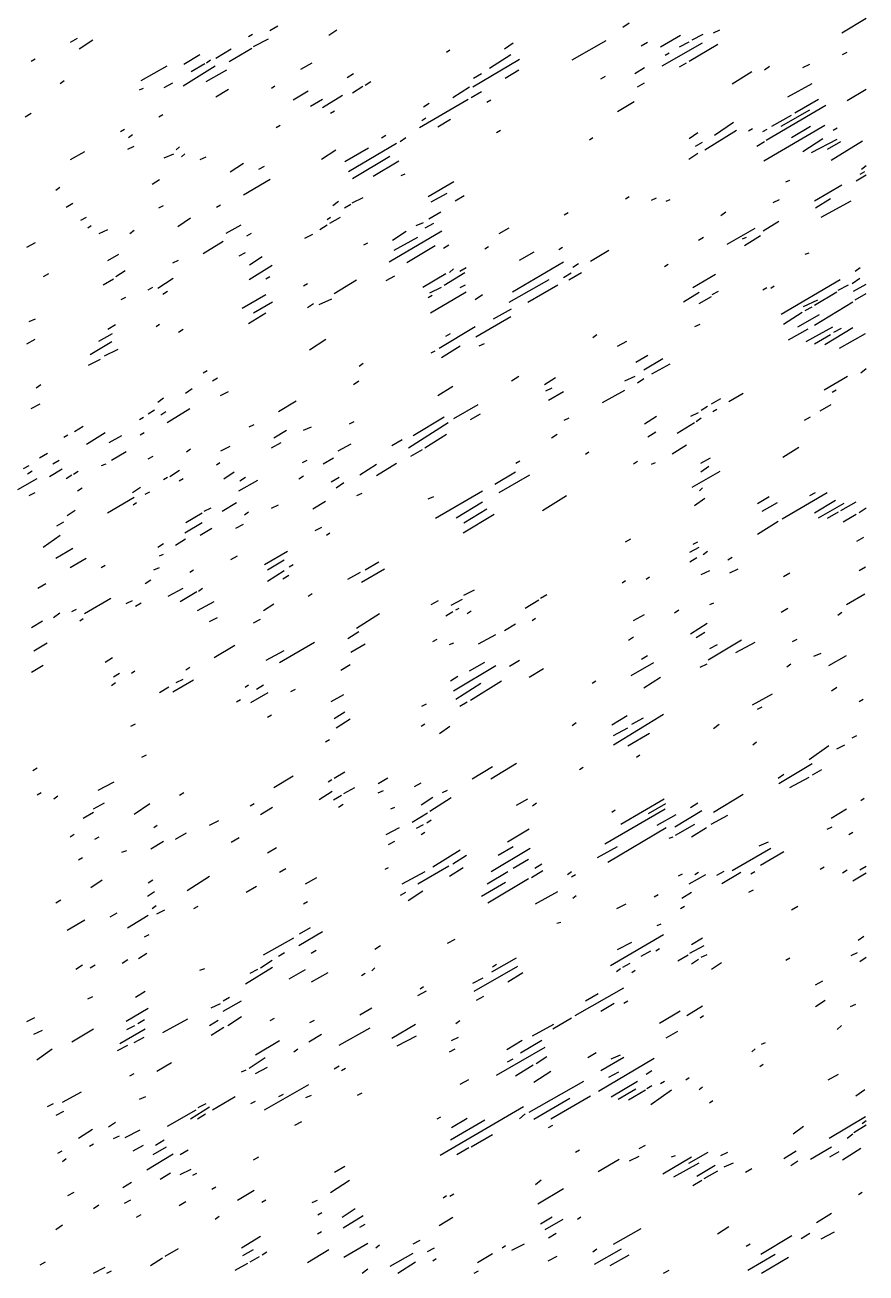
# Model space of a CAD drawing. Extents: x 0 to 599, y 0 to 600.
# Drawn here: x 330.5 to 598.5, y 0.2 to 398.3 of the extents above; entities that cross this region are included whole.
import ezdxf

# ---------------------------------------------------------------- set-up
doc = ezdxf.new("R2010")
doc.units = 0
doc.header["$MEASUREMENT"] = 0
doc.layers.add('LIMESTONE_FSET1', color=166, linetype='CONTINUOUS')

msp = doc.modelspace()

# ---------------------------------------------------------------- linework, layer by layer
at = {"layer": 'LIMESTONE_FSET1'}
for p, q in [((520.98, 397.63), (522.99, 398.94)), ((590.85, 395.76), (598.54, 400.44)), ((401.71, 394.63), (402.99, 395.38)), ((408.48, 396.51), (411.04, 398)), ((427.32, 395.01), (429.88, 396.69)), ((533.05, 391.26), (539.45, 395.01)), ((543.11, 393.51), (546.59, 395.38)), ((549.88, 395.76), (551.89, 396.69)), ((345, 392.76), (347.2, 394.07)), ((347.74, 390.7), (352.13, 393.51)), ((391.28, 387.71), (396.22, 390.7)), ((395.49, 386.58), (402.8, 390.89)), ((407.93, 393.7), (403.17, 391.26)), ((464.82, 389.58), (465.91, 390.33)), ((483.29, 390.7), (486.04, 392.57)), ((504.88, 387.15), (515.67, 393.32)), ((526.83, 391.64), (528.84, 392.76)), ((533.6, 385.27), (546.4, 392.57)), ((539.09, 391.26), (542.2, 392.95)), ((542.2, 386.77), (551.34, 392.2)), ((332.38, 386.77), (333.66, 387.52)), ((381.04, 385.83), (386.16, 388.83)), ((388.35, 386.21), (389.63, 387.15)), ((418.35, 384.15), (422.01, 386.21)), ((473.23, 378.53), (488.05, 387.33)), ((478.54, 384.52), (485.3, 388.83)), ((534.51, 388.64), (535.79, 389.39)), ((539.09, 384.9), (541.28, 386.21)), ((591.04, 388.83), (592.5, 389.58)), ((367.5, 380.59), (375.73, 385.27)), ((380.85, 378.91), (391.1, 385.27)), ((383.41, 383.4), (387.8, 386.02)), ((388.17, 380.22), (394.76, 383.96)), ((433.17, 381.53), (435.18, 382.84)), ((473.41, 381.34), (475.98, 382.84)), ((483.48, 381.34), (487.87, 383.96)), ((524.82, 382.84), (527.93, 384.71)), ((555.91, 379.47), (562.13, 383.4)), ((566.16, 383.96), (567.8, 385.09)), ((578.41, 384.71), (580.61, 385.83)), ((341.71, 379.66), (342.99, 380.59)), ((374.82, 378.35), (377.56, 379.84)), ((409.02, 378.16), (410.12, 378.91)), ((434.82, 376.66), (438.11, 378.72)), ((438.84, 379.1), (440.67, 380.22)), ((466.83, 375.16), (472.13, 378.53)), ((514.02, 381.15), (515.49, 381.9)), ((525.73, 378.53), (527.93, 379.84)), ((573.66, 375.35), (581.34, 379.66)), ((366.95, 377.6), (368.23, 378.16)), ((391.28, 375.35), (395.3, 377.78)), ((415.98, 374.42), (420.73, 377.22)), ((421.46, 372.36), (425.3, 374.6)), ((425.3, 371.98), (431.71, 375.91)), ((456.22, 365.62), (471.77, 374.6)), ((472.68, 375.16), (475.98, 377.04)), ((477.62, 373.67), (478.9, 374.42)), ((575.85, 370.3), (583.35, 374.6)), ((592.5, 374.23), (598.54, 377.78)), ((427.87, 370.11), (429.15, 370.86)), ((457.5, 372.17), (459.33, 373.29)), ((519.33, 370.67), (524.63, 373.85)), ((566.71, 361.5), (585.73, 372.73)), ((571.46, 365.99), (580.61, 371.23)), ((330.55, 368.99), (332.38, 370.11)), ((373.17, 368.99), (374.45, 369.73)), ((410.49, 365.62), (411.77, 366.37)), ((456.95, 367.86), (458.23, 368.61)), ((462.07, 365.8), (466.1, 368.24)), ((550.24, 363.18), (556.28, 367.3)), ((565.98, 354.95), (585.37, 366.37)), ((568.54, 365.99), (574.76, 369.55)), ((360.91, 364.31), (362.2, 365.05)), ((363.48, 362.43), (364.76, 363.37)), ((444.15, 362.25), (445.43, 363.18)), ((450, 361.12), (451.83, 362.43)), ((480.73, 363.93), (482.01, 364.68)), ((510.37, 361.68), (511.46, 362.43)), ((542.2, 362.06), (544.94, 363.93)), ((547.13, 358.5), (557.2, 364.68)), ((561.04, 364.49), (562.32, 365.24)), ((565.61, 364.31), (567.07, 365.05)), ((574.76, 362.43), (580.79, 365.99)), ((588.11, 364.68), (589.39, 365.43)), ((363.29, 358.69), (365.3, 359.63)), ((378.66, 358.5), (379.76, 359.44)), ((424.94, 355.51), (429.51, 358.5)), ((432.44, 354.76), (439.94, 359.06)), ((433.54, 351.58), (448.9, 360.56)), ((544.21, 359.63), (546.4, 360.94)), ((563.78, 359.63), (566.16, 361.12)), ((578.41, 357.94), (584.82, 362.06)), ((581.16, 357.57), (589.39, 361.87)), ((586.28, 358.69), (590.49, 361.12)), ((587.38, 355.13), (597.44, 361.31)), ((345, 355.32), (349.57, 357.94)), ((374.82, 355.88), (377.93, 357.19)), ((380.3, 356.26), (381.4, 357.19)), ((386.34, 355.32), (388.17, 356.26)), ((434.82, 349.33), (446.71, 356.44)), ((441.4, 350.08), (449.63, 354.95)), ((542.01, 355.51), (544.94, 357.38)), ((395.85, 351.39), (400.06, 354.2)), ((405, 352.32), (406.83, 353.26)), ((450.37, 350.27), (451.65, 350.83)), ((595.43, 348.58), (598.54, 350.45)), ((596.71, 350.64), (598.17, 351.58)), ((597.07, 352.32), (598.54, 353.45)), ((340.24, 345.59), (341.52, 346.52)), ((370.98, 347.46), (373.35, 348.95)), ((400.06, 344.09), (408.66, 349.14)), ((458.96, 343.53), (467.2, 348.39)), ((572.93, 348.21), (574.21, 348.77)), ((582.07, 342.22), (590.85, 347.27)), ((438.11, 343.15), (434.63, 341.47)), ((459.88, 341.84), (465, 344.65)), ((467.56, 342.22), (470.49, 343.9)), ((521.89, 342.78), (522.99, 343.53)), ((530.12, 342.4), (531.77, 343.15)), ((534.88, 342.03), (536.16, 342.59)), ((568.9, 341.65), (570.91, 342.59)), ((582.44, 339.97), (587.2, 342.96)), ((343.54, 340.16), (345.73, 341.47)), ((373.17, 339.97), (374.63, 340.72)), ((391.46, 340.16), (392.74, 340.9)), ((428.6, 340.72), (430.43, 342.03)), ((432.26, 339.97), (434.27, 341.09)), ((459.15, 336.41), (462.99, 338.66)), ((502.32, 337.72), (503.6, 338.47)), ((552.26, 337.54), (553.9, 338.66)), ((584.27, 336.97), (593.78, 342.22)), ((348.29, 336.04), (350.12, 336.97)), ((379.21, 333.98), (383.23, 336.79)), ((394.57, 331.92), (399.33, 334.54)), ((424.39, 333.04), (426.77, 334.54)), ((426.77, 336.22), (427.87, 336.97)), ((427.68, 335.1), (430.98, 336.97)), ((455.12, 334.35), (457.5, 335.29)), ((458.05, 333.6), (460.79, 335.1)), ((565.79, 332.67), (570.73, 335.66)), ((350.49, 333.6), (351.59, 334.35)), ((354.15, 331.73), (356.89, 333.04)), ((363.84, 331.73), (365.3, 332.85)), ((401.16, 330.98), (402.62, 331.92)), ((419.63, 330.23), (422.2, 331.54)), ((446.52, 322.75), (463.35, 332.67)), ((447.62, 329.67), (452.01, 332.48)), ((448.17, 326.49), (455.67, 330.61)), ((481.65, 331.73), (484.76, 333.6)), ((545.12, 329.67), (546.77, 330.61)), ((554.27, 328.36), (563.23, 333.42)), ((559.21, 330.05), (560.49, 330.61)), ((559.76, 327.99), (564.88, 331.17)), ((331.1, 327.43), (333.84, 328.92)), ((387.26, 325.37), (393.66, 329.3)), ((438.48, 328.17), (439.76, 328.74)), ((452.2, 322.56), (461.16, 327.99)), ((463.9, 327.05), (465.55, 328.17)), ((477.07, 326.86), (478.17, 327.61)), ((500.67, 326.68), (501.77, 327.43)), ((510.73, 322.93), (516.59, 326.49)), ((356.89, 323.12), (360.37, 325.18)), ((377.56, 322.37), (379.39, 323.31)), ((398.78, 324.62), (400.79, 325.74)), ((402.07, 321.81), (406.1, 324.43)), ((485.85, 313.2), (502.13, 322.75)), ((488.05, 323.31), (492.8, 325.93)), ((579.15, 325.18), (580.43, 325.55)), ((336.4, 318.07), (338.05, 319)), ((359.45, 318.07), (362.38, 319.94)), ((401.89, 317.13), (409.21, 321.62)), ((457.32, 314.7), (464.63, 319)), ((464.09, 315.26), (470.67, 319.38)), ((465.73, 319.38), (467.01, 320.5)), ((469.02, 319.75), (471.04, 320.87)), ((502.13, 317.69), (504.51, 319.19)), ((503.78, 316.94), (507.8, 319.38)), ((505.06, 321.06), (506.89, 322.18)), ((534.33, 321.25), (535.43, 322)), ((543.29, 314.51), (550.61, 318.81)), ((595.06, 319.75), (596.71, 320.87)), ((355.43, 315.44), (358.72, 317.32)), ((369.7, 313.76), (371.16, 314.7)), ((372.8, 314.32), (377.74, 317.5)), ((407.2, 317.32), (408.48, 318.07)), ((419.27, 315.07), (420.55, 315.82)), ((428.96, 312.64), (436.1, 316.94)), ((445.61, 316.76), (448.35, 318.25)), ((459.51, 312.82), (463.17, 314.7)), ((469.21, 314.51), (470.85, 315.44)), ((484.76, 309.83), (497.56, 317.13)), ((490.79, 309.83), (500.3, 315.44)), ((565.61, 313.76), (566.89, 314.51)), ((568.17, 314.32), (569.27, 315.07)), ((571.46, 306.08), (590.3, 317.13)), ((592.87, 315.26), (589.57, 313.57)), ((594.15, 315.82), (596.52, 317.5)), ((594.51, 313.39), (598.54, 315.63)), ((361.1, 310.76), (362.56, 311.51)), ((374.45, 312.45), (375.91, 313.39)), ((399.7, 307.96), (407.2, 312.26)), ((424.21, 309.08), (428.23, 310.95)), ((458.96, 311.33), (460.24, 312.07)), ((459.7, 306.46), (471.04, 313.2)), ((473.96, 310.76), (476.34, 312.26)), ((540.37, 310.02), (545.3, 313.01)), ((545.3, 309.45), (549.33, 311.7)), ((549.51, 312.26), (551.52, 313.39)), ((578.6, 308.52), (583.17, 310.58)), ((582.07, 308.89), (589.21, 313.2)), ((595.06, 310.58), (598.54, 312.64)), ((403.35, 306.46), (409.39, 310.02)), ((420.55, 308.14), (422.38, 309.45)), ((479.82, 304.59), (485.49, 307.77)), ((572.2, 302.9), (578.23, 306.65)), ((579.15, 307.21), (581.34, 308.33)), ((582.07, 302.53), (594.33, 310.02)), ((331.83, 303.65), (333.84, 304.59)), ((356.89, 301.22), (359.27, 302.71)), ((372.26, 302.15), (373.35, 302.9)), ((401.71, 303.09), (407.2, 306.46)), ((474.15, 298.78), (485.3, 305.34)), ((544.02, 302.15), (545.67, 302.9)), ((576.77, 301.97), (583.72, 305.9)), ((353.96, 297.47), (358.35, 299.91)), ((379.39, 300.28), (380.85, 301.22)), ((462.44, 295.23), (473.96, 302.15)), ((464.63, 298.97), (466.1, 299.91)), ((511.46, 298.6), (512.74, 299.53)), ((573.84, 297.85), (580.06, 301.4)), ((579.51, 297.29), (587.93, 301.97)), ((582.07, 296.54), (587.2, 299.53)), ((585.37, 296.35), (594.33, 301.78)), ((588.29, 300.28), (590.67, 301.59)), ((590.12, 295.23), (598.35, 299.91)), ((331.1, 296.54), (333.66, 298.03)), ((351.22, 293.17), (358.17, 297.29)), ((355.79, 292.79), (360.18, 294.85)), ((421.1, 294.66), (426.4, 298.03)), ((463.17, 292.23), (469.21, 295.98)), ((475.24, 295.98), (476.89, 296.72)), ((519.33, 295.79), (522.26, 297.47)), ((350.67, 289.8), (354.51, 291.67)), ((459.88, 293.73), (461.16, 294.29)), ((525.18, 290.73), (529.02, 292.98)), ((527.74, 288.3), (533.78, 291.86)), ((387.26, 287.36), (388.54, 288.11)), ((437.01, 289.42), (438.29, 290.36)), ((530.3, 286.99), (536.16, 290.17)), ((596.89, 287.36), (598.54, 288.67)), ((334.02, 282.5), (335.49, 283.62)), ((390.18, 284.74), (391.83, 285.68)), ((435.18, 283.62), (436.83, 284.74)), ((462.07, 280.06), (466.83, 283.06)), ((485.49, 284.74), (487.87, 286.24)), ((496.1, 283.62), (499.57, 285.87)), ((521.71, 284.74), (525, 286.24)), ((525.73, 284.18), (527.74, 285.49)), ((585.18, 281.93), (592.68, 286.24)), ((372.8, 278), (374.63, 279.31)), ((381.59, 280.81), (383.78, 282.31)), ((392.74, 280.06), (395.3, 281.37)), ((496.46, 281.56), (498.48, 282.5)), ((497.38, 278.56), (502.13, 281.37)), ((514.57, 277.82), (521.71, 281.75)), ((549.33, 277.44), (552.26, 279.13)), ((554.82, 278.19), (559.39, 280.81)), ((587.74, 281.19), (589.02, 281.93)), ((332.38, 275.94), (335.3, 277.44)), ((369.7, 274.26), (371.71, 275.57)), ((373.72, 273.88), (375.37, 275.01)), ((375.73, 271.45), (383.05, 275.94)), ((411.22, 275.01), (416.89, 278.38)), ((467.2, 272.76), (474.88, 277.25)), ((546.04, 275.38), (548.05, 276.69)), ((549.7, 275.01), (550.98, 275.76)), ((583.9, 275.2), (587.38, 277.25)), ((366.95, 272.39), (368.23, 273.14)), ((401.89, 270.14), (403.54, 270.89)), ((433.9, 271.08), (435.37, 271.83)), ((452.74, 263.4), (465.37, 271.45)), ((454.21, 267.33), (464.09, 273.32)), ((472.5, 272.39), (475.61, 274.26)), ((502.32, 272.2), (503.96, 272.95)), ((527.93, 271.08), (531.77, 273.51)), ((538.35, 268.08), (543.84, 271.45)), ((542.74, 273.51), (545.12, 274.63)), ((544.39, 271.83), (546.04, 272.95)), ((578.96, 272.2), (580.79, 273.32)), ((342.8, 266.77), (344.09, 267.52)), ((346.28, 268.64), (349.02, 270.33)), ((350.12, 264.52), (355.98, 268.27)), ((357.26, 265.09), (361.28, 267.33)), ((367.13, 267.52), (368.41, 268.27)), ((409.76, 266.58), (413.78, 269.02)), ((419.27, 269.02), (421.83, 270.14)), ((457.87, 263.4), (464.82, 267.71)), ((498.29, 266.58), (500.12, 267.71)), ((529.02, 266.96), (531.59, 268.46)), ((381.95, 262.09), (383.23, 263.03)), ((392.93, 262.46), (395.85, 263.96)), ((409.02, 263.4), (412.13, 265.09)), ((430.24, 262.46), (434.45, 264.71)), ((447.44, 264.15), (450.73, 266.02)), ((453.48, 260.78), (457.13, 262.84)), ((536.71, 261.53), (541.28, 264.34)), ((572.01, 260.41), (577.13, 263.59)), ((335.12, 260.22), (337.68, 261.72)), ((339.33, 258.35), (341.34, 259.47)), ((357.99, 259.47), (362.74, 262.28)), ((369.7, 259.84), (371.34, 260.78)), ((418.9, 258.72), (420.37, 259.47)), ((425.49, 258.35), (428.78, 260.22)), ((486.95, 258.53), (488.23, 259.28)), ((509.09, 261.34), (510.18, 262.09)), ((524.45, 258.35), (525.73, 259.1)), ((545.85, 258.53), (548.96, 260.22)), ((330, 256.85), (331.83, 257.78)), ((331.28, 255.16), (332.74, 256.1)), ((338.23, 254.23), (342.26, 256.66)), ((343.54, 253.67), (345.37, 254.79)), ((345.91, 254.98), (347.38, 255.91)), ((354.88, 257.78), (356.34, 258.35)), ((376.65, 254.23), (379.76, 256.29)), ((391.46, 257.97), (392.56, 258.72)), ((393.84, 253.48), (397.13, 255.73)), ((437.2, 254.79), (442.5, 258.16)), ((442.5, 254.6), (448.9, 258.53)), ((480.18, 251.79), (486.77, 255.73)), ((481.65, 249.17), (491.34, 254.79)), ((530.12, 258.16), (531.4, 258.72)), ((543.11, 250.86), (552.07, 255.91)), ((545.85, 255.73), (548.41, 257.6)), ((328.17, 250.11), (334.39, 253.67)), ((364.76, 249.17), (367.32, 250.86)), ((374.63, 253.29), (375.91, 254.04)), ((379.57, 252.92), (380.85, 253.67)), ((398.6, 249.73), (404.63, 253.1)), ((398.96, 252.92), (400.79, 254.04)), ((417.8, 253.48), (419.27, 254.42)), ((428.05, 252.54), (430.61, 254.04)), ((429.7, 250.67), (432.07, 252.36)), ((331.83, 248.24), (333.66, 249.17)), ((347.2, 249.73), (348.66, 250.67)), ((356.71, 242.62), (365.3, 247.68)), ((368.78, 248.61), (370.24, 249.36)), ((436.28, 248.24), (437.93, 248.99)), ((458.96, 247.11), (460.79, 247.86)), ((461.34, 240.94), (476.34, 249.73)), ((495.37, 243.37), (503.05, 248.24)), ((543.84, 245.05), (547.13, 247.3)), ((545.49, 249.73), (546.4, 250.67)), ((563.96, 245.62), (567.62, 247.86)), ((571.83, 240.75), (586.1, 249.17)), ((580.61, 248.24), (582.44, 249.17)), ((343.9, 241.87), (346.46, 243.56)), ((364.94, 245.24), (366.04, 245.99)), ((387.62, 243.18), (389.82, 244.31)), ((393.29, 243.18), (397.87, 245.99)), ((400.43, 242.06), (401.71, 243)), ((409.02, 244.12), (411.22, 245.24)), ((422.2, 243.93), (426.22, 246.37)), ((467.93, 241.12), (476.34, 246.18)), ((470.3, 239.44), (477.62, 243.93)), ((565.43, 243.18), (570.37, 245.99)), ((582.07, 242.62), (588.84, 246.74)), ((583.35, 241.12), (591.59, 245.8)), ((586.28, 240.94), (589.76, 243)), ((590.49, 243.37), (595.43, 246.18)), ((596.34, 242.81), (598.54, 244.31)), ((340.61, 238.5), (342.8, 239.81)), ((381.4, 236.26), (386.89, 239.63)), ((381.77, 239.63), (386.89, 242.62)), ((397.68, 237.75), (400.06, 239.06)), ((470.12, 236.26), (480, 242.25)), ((563.96, 235.88), (570.55, 240)), ((591.22, 239.81), (595.43, 242.25)), ((336.22, 231.76), (341.71, 235.51)), ((386.34, 235.51), (390, 237.75)), ((422.93, 237), (425.12, 238.13)), ((426.59, 235.51), (427.68, 236.26)), ((595.61, 233.63), (597.8, 234.95)), ((340.24, 228.21), (345.73, 231.39)), ((372.8, 231.76), (374.63, 232.89)), ((378.48, 232.32), (381.59, 234.38)), ((521.89, 233.45), (523.54, 234.38)), ((542.38, 230.08), (545.3, 231.76)), ((543.48, 232.7), (544.94, 233.45)), ((344.82, 225.21), (349.94, 228.21)), ((373.35, 228.95), (374.63, 229.52)), ((396.04, 227.83), (398.23, 228.95)), ((406.83, 226.15), (414.15, 230.45)), ((407.74, 224.46), (413.05, 227.64)), ((438.84, 224.46), (443.23, 227.08)), ((542.38, 227.08), (544.57, 228.39)), ((546.59, 229.33), (548.05, 230.45)), ((554.45, 227.64), (555.91, 228.58)), ((354.7, 225.21), (355.98, 225.96)), ((371.52, 224.46), (373.35, 225.21)), ((383.05, 223.71), (384.15, 224.46)), ((407.74, 220.9), (413.05, 224.27)), ((414.7, 225.4), (415.98, 226.15)), ((433.35, 221.47), (437.38, 223.71)), ((437.74, 220.53), (445.06, 224.84)), ((546.04, 222.96), (548.78, 224.27)), ((555.18, 223.53), (557.74, 224.84)), ((572.2, 222.4), (574.21, 223.53)), ((596.34, 224.27), (598.35, 225.4)), ((334.57, 218.66), (337.13, 220.16)), ((368.78, 220.16), (370.61, 221.28)), ((412.68, 221.65), (414.51, 222.78)), ((520.79, 220.34), (521.89, 221.09)), ((528.48, 221.47), (529.57, 222.22)), ((349.39, 210.61), (357.8, 215.48)), ((376.1, 216.04), (380.85, 218.66)), ((379.94, 214.35), (385.24, 217.54)), ((385.79, 217.72), (387.07, 218.66)), ((420.73, 216.04), (422.01, 216.97)), ((466.28, 213.23), (469.94, 215.1)), ((470.3, 216.41), (473.78, 218.1)), ((494.82, 215.48), (496.83, 216.6)), ((592.32, 213.42), (598.17, 216.79)), ((345.37, 211.17), (346.83, 211.92)), ((362.74, 213.79), (364.76, 214.73)), ((365.67, 212.85), (367.5, 213.98)), ((385.43, 211.54), (390.73, 214.35)), ((406.46, 211.54), (409.76, 213.6)), ((459.88, 213.42), (462.26, 214.73)), ((464.63, 209.86), (466.83, 211.17)), ((467.74, 211.73), (468.84, 212.29)), ((471.4, 210.61), (472.68, 211.36)), ((489.88, 212.29), (494.27, 214.91)), ((537.44, 210.8), (538.9, 211.73)), ((548.78, 213.42), (550.06, 213.98)), ((571.46, 210.98), (573.66, 212.29)), ((332.56, 206.12), (336.04, 208.17)), ((339.51, 209.3), (341.52, 210.8)), ((347.93, 208.17), (349.02, 208.92)), ((389.27, 207.99), (391.83, 209.3)), ((403.35, 207.61), (405.55, 208.74)), ((436.1, 205.93), (443.41, 210.61)), ((483.29, 205.18), (486.77, 207.24)), ((492.07, 208.36), (493.17, 209.11)), ((524.45, 208.36), (527.93, 210.23)), ((542.56, 204.06), (547.87, 207.43)), ((589.57, 210.05), (590.85, 210.98)), ((433.35, 202.56), (436.83, 204.81)), ((475.06, 200.87), (480.55, 203.87)), ((522.8, 202), (524.45, 203.12)), ((544.39, 202.93), (547.13, 204.62)), ((333.29, 198.63), (337.5, 201.25)), ((390.73, 196.57), (397.32, 200.5)), ((411.59, 194.88), (422.74, 201.44)), ((434.27, 198.25), (438.84, 200.87)), ((460.43, 201.62), (461.89, 202.37)), ((465.73, 200.69), (467.2, 201.25)), ((548.23, 195.82), (558.84, 202.18)), ((548.78, 199.38), (551.16, 200.69)), ((557.01, 198.07), (563.23, 201.44)), ((575.12, 201.62), (576.59, 202.37)), ((355.98, 195.07), (358.35, 196.57)), ((407.38, 195.63), (413.05, 198.81)), ((472.13, 192.26), (477.07, 195.07)), ((484.94, 193.76), (488.05, 195.63)), ((527.01, 196.01), (528.84, 197.13)), ((581.89, 196.94), (584.27, 197.88)), ((586.65, 193.95), (592.32, 197.13)), ((332.56, 191.89), (336.22, 194.13)), ((358.72, 190.39), (360.55, 191.51)), ((364.39, 191.51), (365.49, 192.26)), ((381.77, 192.64), (383.05, 193.39)), ((431.16, 192.45), (434.09, 194.32)), ((467.01, 185.9), (480.55, 193.95)), ((491.16, 190.2), (495.73, 193.01)), ((523.72, 190.76), (530.85, 194.88)), ((545.67, 193.39), (547.87, 194.51)), ((573.29, 193.57), (574.57, 194.51)), ((357.99, 187.58), (359.27, 188.52)), ((373.35, 185.34), (376.28, 187.21)), ((377.56, 185.52), (384.15, 189.45)), ((378.66, 188.52), (380.85, 189.64)), ((400.61, 187.02), (401.71, 187.77)), ((404.27, 186.46), (406.46, 187.77)), ((466.1, 189.08), (468.48, 190.58)), ((467.74, 183.28), (475.79, 188.33)), ((472.5, 182.9), (482.38, 189.08)), ((511.28, 188.33), (512.38, 189.08)), ((527.74, 186.83), (533.05, 190.2)), ((402.44, 182.15), (407.93, 185.34)), ((415.24, 185.71), (416.71, 186.46)), ((428.05, 182.53), (432.07, 184.77)), ((562.32, 181.4), (568.72, 184.96)), ((587.56, 185.9), (589.21, 187.02)), ((596.34, 182.53), (597.62, 183.28)), ((397.87, 182.34), (399.15, 183.09)), ((428.96, 177.1), (432.44, 179.16)), ((456.95, 181.03), (458.41, 181.78)), ((469.02, 181.03), (471.4, 182.34)), ((563.96, 180.09), (565.43, 180.84)), ((364.21, 174.66), (365.67, 175.41)), ((407.74, 177.47), (409.02, 178.22)), ((429.7, 174.1), (434.09, 176.91)), ((456.77, 174.66), (457.87, 175.41)), ((504.88, 174.85), (506.16, 175.79)), ((517.5, 175.04), (522.44, 178.03)), ((518.05, 168.67), (533.96, 178.41)), ((523.9, 175.23), (527.56, 177.29)), ((549.88, 173.92), (551.71, 175.23)), ((462.62, 172.23), (465.91, 174.66)), ((518.05, 171.67), (522.62, 174.1)), ((522.62, 168.3), (529.57, 172.42)), ((594.15, 170.92), (595.61, 171.67)), ((426.22, 169.61), (427.5, 170.36)), ((562.5, 168.67), (563.6, 169.61)), ((580.43, 163.99), (586.65, 168.49)), ((589.21, 167.36), (591.77, 168.67)), ((367.68, 164.74), (369.15, 165.49)), ((525.37, 164.74), (526.46, 165.49)), ((332.93, 160.44), (334.39, 161.37)), ((428.96, 158), (432.44, 160.06)), ((473.05, 157.82), (479.45, 161.75)), ((478.9, 157.82), (487.13, 162.87)), ((507.26, 160.81), (508.35, 161.56)), ((570.55, 158), (572.38, 159.31)), ((570.73, 156.32), (581.34, 162.68)), ((581.52, 159.13), (584.45, 160.81)), ((353.78, 154.26), (358.9, 156.88)), ((409.76, 155.01), (415.98, 158.75)), ((427.13, 156.88), (428.23, 157.63)), ((443.05, 156.32), (446.16, 158.19)), ((454.57, 155.38), (456.77, 156.51)), ((574.21, 155.01), (580.43, 158.38)), ((334.39, 152.76), (335.67, 153.51)), ((339.7, 151.45), (340.98, 152.39)), ((379.76, 152.57), (381.04, 153.51)), ((424.21, 151.26), (428.41, 153.88)), ((428.78, 151.08), (431.34, 152.57)), ((432.07, 153.14), (435.55, 155.01)), ((443.05, 153.32), (444.7, 154.07)), ((456.77, 149.58), (460.43, 152.01)), ((459.51, 147.52), (466.28, 151.83)), ((463.54, 153.51), (465.18, 154.26)), ((487.13, 149.39), (490.79, 151.45)), ((520.43, 143.4), (534.15, 151.45)), ((549.88, 147.15), (559.39, 152.95)), ((596.89, 150.89), (597.99, 151.64)), ((352.32, 148.27), (355.79, 150.14)), ((365.3, 146.58), (370.24, 149.95)), ((402.26, 149.2), (403.54, 149.95)), ((405.55, 146.4), (409.39, 148.83)), ((430.43, 148.83), (431.89, 149.77)), ((447.07, 148.27), (448.35, 148.83)), ((492.26, 149.2), (493.54, 150.14)), ((515.3, 137.04), (534.51, 148.27)), ((517.5, 147.15), (518.6, 147.89)), ((529.21, 146.77), (534.7, 149.95)), ((537.62, 142.46), (546.22, 147.71)), ((542.56, 148.64), (544.94, 150.14)), ((587.38, 145.27), (592.32, 148.27)), ((349.02, 145.27), (352.32, 147.15)), ((389.27, 143.03), (392.2, 144.52)), ((453.84, 143.96), (458.78, 146.96)), ((458.6, 143.78), (459.88, 144.71)), ((531.95, 143.03), (537.99, 146.4)), ((537.8, 139.84), (544.02, 143.4)), ((549.15, 143.4), (554.45, 146.21)), ((344.82, 139.28), (346.1, 140.22)), ((371.52, 142.28), (372.62, 143.03)), ((378.48, 138.53), (381.95, 140.59)), ((445.61, 140.03), (449.82, 142.28)), ((455.3, 142.09), (457.5, 143.21)), ((456.77, 140.03), (457.87, 140.78)), ((484.21, 137.78), (491.16, 141.9)), ((516.22, 131.23), (534.88, 142.28)), ((542.93, 139.28), (547.68, 142.28)), ((586.1, 141.72), (587.74, 142.46)), ((593.05, 140.03), (594.33, 140.78)), ((352.68, 138.53), (354.15, 139.28)), ((370.61, 135.54), (374.63, 137.97)), ((396.22, 137.6), (398.78, 139.1)), ((407.74, 134.23), (410.67, 135.91)), ((446.34, 136.85), (448.35, 137.97)), ((479.09, 128.24), (491.52, 135.73)), ((481.28, 133.48), (486.04, 136.29)), ((512.93, 132.73), (519.33, 136.29)), ((535.79, 138.91), (537.07, 139.28)), ((555.91, 128.61), (568.17, 135.73)), ((564.51, 136.47), (567.44, 137.78)), ((347.56, 131.98), (348.84, 132.73)), ((361.28, 134.41), (362.93, 134.98)), ((460.43, 129.73), (469.21, 135.16)), ((466.83, 130.67), (471.22, 133.48)), ((486.04, 129.36), (490.98, 132.17)), ((564.88, 130.3), (572.38, 134.6)), ((411.59, 128.05), (413.6, 129.17)), ((445.24, 128.99), (446.34, 129.55)), ((450.73, 124.31), (458.05, 128.24)), ((455.67, 124.31), (465.55, 130.11)), ((465.73, 126.74), (470.12, 129.55)), ((477.8, 124.31), (484.39, 128.24)), ((491.89, 126.37), (495.55, 128.61)), ((492.99, 129.36), (495.18, 130.67)), ((503.41, 127.3), (504.7, 128.24)), ((538.72, 126.93), (540, 127.49)), ((544.02, 127.3), (545.12, 128.05)), ((550.98, 127.11), (553.35, 128.42)), ((552.62, 124.49), (558.66, 128.05)), ((561.77, 127.49), (563.05, 128.24)), ((583.9, 128.99), (585.18, 129.73)), ((591.04, 127.86), (592.5, 128.8)), ((594.33, 125.24), (598.54, 127.86)), ((596.52, 128.8), (598.54, 129.92)), ((351.4, 123.18), (355.06, 125.62)), ((369.7, 124.68), (371.16, 125.62)), ((382.13, 122.25), (389.27, 126.74)), ((400.98, 121.68), (404.27, 123.56)), ((419.82, 124.31), (423.48, 126.37)), ((475.98, 120.37), (483.66, 124.87)), ((477.99, 118.32), (490.98, 125.99)), ((504.7, 126.55), (505.98, 127.3)), ((542.2, 124.31), (547.5, 127.3)), ((369.51, 120.37), (371.71, 121.87)), ((450.18, 120.75), (451.83, 121.68)), ((452.56, 119.06), (457.32, 122.06)), ((493.17, 117.94), (500.3, 121.87)), ((505.06, 119.81), (506.16, 120.56)), ((531.04, 120.19), (532.32, 120.94)), ((539.82, 119.81), (542.93, 121.68)), ((561.22, 121.68), (562.68, 122.43)), ((340.24, 118.32), (341.89, 119.25)), ((370.98, 116.44), (372.26, 117.38)), ((372.44, 114.76), (375, 116.07)), ((384.33, 116.44), (385.61, 117.19)), ((419.27, 117.94), (420.55, 118.69)), ((519.15, 116.44), (522.07, 117.94)), ((539.45, 116.44), (540.73, 117.19)), ((574.76, 116.07), (576.77, 117.19)), ((343.9, 109.52), (349.57, 112.89)), ((357.62, 113.82), (359.82, 115.13)), ((363.11, 110.27), (369.7, 114.38)), ((499.94, 111.76), (501.22, 112.14)), ((531.95, 111.01), (533.23, 111.58)), ((368.6, 107.46), (370.06, 108.21)), ((417.8, 104.65), (425.3, 109.14)), ((417.99, 108.39), (421.46, 110.45)), ((517.13, 98.28), (533.96, 108.21)), ((595.98, 106.33), (597.8, 107.64)), ((406.46, 101.65), (416.16, 107.08)), ((441.95, 103.53), (443.78, 104.65)), ((465.18, 105.4), (467.56, 106.71)), ((519.33, 103.34), (523.9, 105.77)), ((531.59, 102.96), (532.68, 103.71)), ((542.38, 102.22), (546.95, 104.65)), ((542.93, 105.02), (546.4, 107.08)), ((361.46, 99.03), (363.29, 100.16)), ((366.59, 100.53), (369.33, 102.22)), ((405.55, 97.54), (409.21, 99.97)), ((411.22, 101.28), (413.23, 102.4)), ((421.65, 102.22), (423.29, 103.15)), ((479.27, 96.22), (487.13, 100.72)), ((526.83, 101.28), (529.94, 102.96)), ((538.54, 99.78), (541.83, 101.65)), ((542.93, 98.85), (545.12, 100.34)), ((546.04, 100.9), (547.87, 101.84)), ((572.93, 99.97), (574.21, 100.72)), ((593.78, 101.47), (595.79, 102.4)), ((596.52, 99.59), (598.54, 100.9)), ((346.65, 97.16), (348.84, 98.47)), ((351.22, 97.54), (352.87, 98.47)), ((386.16, 96.79), (387.8, 97.35)), ((400.79, 92.48), (409.39, 97.72)), ((402.26, 95.85), (404.63, 97.16)), ((414.7, 93.98), (419.82, 96.97)), ((421.83, 93.04), (427.13, 96.04)), ((437.74, 95.1), (438.84, 95.85)), ((441.04, 96.6), (441.95, 97.54)), ((473.6, 90.05), (487.5, 98.1)), ((479.45, 97.91), (480.73, 98.66)), ((484.39, 93.04), (489.15, 96.04)), ((518.96, 96.41), (520.24, 97.35)), ((520.98, 97.72), (523.35, 99.03)), ((523.9, 96.04), (525, 96.79)), ((549.33, 97.16), (552.44, 99.22)), ((473.23, 92.67), (476.52, 94.35)), ((582.44, 92.11), (584.82, 93.42)), ((350.49, 87.61), (352.13, 88.36)), ((365.67, 88.17), (368.78, 90.05)), ((393.66, 87.05), (395.67, 88.17)), ((455.67, 88.74), (458.41, 90.23)), ((456.4, 90.8), (457.5, 91.54)), ((474.33, 87.24), (476.71, 88.55)), ((505.79, 82.37), (521.34, 91.17)), ((509.09, 87.05), (513.11, 89.3)), ((362.74, 80.5), (369.7, 84.62)), ((389.82, 84.8), (392.74, 86.12)), ((393.66, 83.68), (399.51, 87.05)), ((437.2, 82.56), (441.04, 84.8)), ((514.02, 83.68), (518.23, 86.3)), ((521.34, 86.3), (522.62, 87.05)), ((532.68, 79.94), (539.27, 83.87)), ((541.46, 82.37), (546.4, 85.37)), ((582.44, 85.18), (585.55, 87.24)), ((593.6, 85.18), (595.24, 85.93)), ((333.48, 81.62), (330.91, 80.31)), ((366.4, 79.75), (368.6, 81.06)), ((374.45, 76.94), (382.32, 81.25)), ((389.27, 79.19), (392.01, 80.87)), ((395.12, 79.19), (399.51, 82)), ((408.66, 80.69), (409.94, 81.44)), ((421.28, 80.12), (422.74, 80.87)), ((467.74, 79.75), (469.02, 80.69)), ((498.66, 78.07), (504.7, 81.62)), ((545.67, 81.62), (546.77, 82.37)), ((333.29, 76.38), (336.04, 77.69)), ((345.37, 73.95), (352.32, 78.07)), ((360.73, 73.39), (368.78, 78.07)), ((362.93, 77.88), (365.49, 79.19)), ((389.82, 76.01), (393.84, 78.63)), ((420.91, 73.95), (424.94, 76.38)), ((430.61, 72.82), (440.49, 78.44)), ((447.44, 75.07), (454.94, 79.56)), ((449.09, 72.64), (455.3, 75.82)), ((492.26, 75.82), (499.02, 79.56)), ((534.88, 75.26), (538.54, 77.32)), ((589.39, 77.88), (590.67, 79.19)), ((334.21, 68.14), (339.15, 71.7)), ((360, 71.14), (363.29, 72.82)), ((365.3, 73.76), (368.41, 75.44)), ((403.9, 69.83), (411.59, 74.32)), ((416.16, 70.76), (417.44, 71.7)), ((465.73, 70.76), (467.56, 71.7)), ((466.46, 74.32), (468.66, 75.44)), ((480.73, 63.28), (496.28, 72.26)), ((484.02, 71.51), (488.96, 74.51)), ((488.41, 70.39), (495.18, 74.51)), ((562.13, 70.76), (563.23, 71.7)), ((565.24, 73.2), (566.52, 73.76)), ((401.89, 65.52), (407.01, 68.89)), ((484.21, 67.58), (486.04, 68.52)), ((493.35, 67.02), (496.83, 69.27)), ((509.82, 68.89), (512.56, 70.58)), ((513.29, 58.22), (531.04, 68.71)), ((514.02, 64.77), (521.34, 69.08)), ((517.32, 68.52), (520.24, 69.83)), ((363.84, 63.09), (365.3, 63.84)), ((372.44, 64.59), (377.2, 67.39)), ((399.51, 64.4), (400.98, 64.96)), ((403.9, 63.84), (407.74, 65.9)), ((428.96, 65.34), (430.61, 66.27)), ((431.34, 64.77), (432.62, 65.52)), ((486.77, 63.09), (492.44, 66.65)), ((492.62, 61.03), (498.11, 64.59)), ((516.59, 62.71), (519.7, 64.4)), ((528.48, 63.65), (530.3, 64.77)), ((564.7, 66.08), (565.79, 66.83)), ((406.83, 52.23), (420.91, 60.28)), ((469.21, 60.47), (471.95, 61.97)), ((491.16, 51.48), (508.54, 61.4)), ((517.32, 56.35), (525.73, 61.4)), ((530.3, 59.91), (528.66, 58.97)), ((533.05, 60.66), (534.33, 61.4)), ((541.1, 61.78), (542.2, 62.53)), ((586.46, 61.78), (589.76, 63.65)), ((342.44, 54.66), (348.48, 58.03)), ((366.95, 55.6), (368.96, 56.54)), ((390.18, 52.23), (397.5, 56.54)), ((411.4, 56.54), (412.87, 57.29)), ((420, 56.16), (421.83, 56.91)), ((436.46, 56.91), (437.93, 57.66)), ((492.62, 49.24), (504.15, 55.98)), ((498.11, 49.42), (510.73, 56.72)), ((519.51, 55.6), (525.18, 58.97)), ((522.8, 55.41), (528.29, 58.6)), ((529.94, 53.92), (536.52, 58.6)), ((545.3, 58.78), (546.4, 59.53)), ((595.24, 56.72), (598.17, 58.78)), ((337.68, 53.35), (339.51, 54.29)), ((340.43, 50.55), (342.8, 51.86)), ((375.91, 46.99), (385.06, 52.23)), ((383.23, 49.42), (389.27, 53.17)), ((385.61, 52.98), (388.17, 54.29)), ((402.44, 54.29), (403.9, 55.04)), ((462.8, 37.82), (489.33, 53.35)), ((548.6, 54.48), (549.7, 55.23)), ((357.07, 46.8), (359.27, 48.3)), ((385.43, 49.42), (387.99, 50.92)), ((416.52, 47.36), (418.72, 48.49)), ((461.89, 49.42), (462.99, 49.98)), ((466.1, 42.68), (477.07, 49.05)), ((466.46, 46.61), (471.4, 49.61)), ((488.05, 49.42), (489.88, 50.92)), ((586.83, 43.24), (598.35, 50.17)), ((597.26, 47.93), (598.54, 48.86)), ((347.56, 43.24), (351.95, 46.05)), ((358.72, 43.06), (360.55, 43.99)), ((362.38, 43.43), (367.13, 45.87)), ((472.68, 40.44), (479.45, 44.37)), ((497.38, 46.61), (498.66, 47.36)), ((575.3, 44.56), (578.6, 46.99)), ((592.5, 43.24), (594.33, 44.56)), ((598.54, 47.36), (594.7, 44.93)), ((351.04, 40.62), (352.32, 41.37)), ((364.94, 39.13), (368.23, 41)), ((371.34, 38), (375.55, 40.44)), ((372.07, 41), (374.82, 42.68)), ((468.11, 38), (471.95, 40.25)), ((526.28, 39.88), (528.29, 41)), ((580.79, 36.51), (587.56, 40.44)), ((591.04, 36.32), (596.89, 40.06)), ((340.98, 38.38), (342.26, 39.13)), ((342.44, 35.76), (343.54, 36.69)), ((369.33, 33.14), (377.74, 38.19)), ((379.94, 38), (382.5, 39.5)), ((403.35, 36.32), (405, 37.25)), ((505.98, 38.75), (507.26, 39.5)), ((513.11, 32.57), (519.88, 36.51)), ((523.17, 35.94), (526.28, 37.44)), ((533.78, 31.83), (542.93, 37.25)), ((536.52, 37.25), (537.8, 37.63)), ((542.01, 35.19), (548.23, 38.75)), ((552.26, 37.63), (554.45, 38.75)), ((572.38, 36.69), (576.22, 39.13)), ((574.57, 34.45), (576.77, 35.94)), ((587.01, 37.25), (589.94, 38.94)), ((373.54, 30.14), (376.83, 32.2)), ((379.94, 31.64), (383.41, 33.32)), ((383.96, 31.45), (385.24, 32.01)), ((429.15, 32.39), (432.44, 34.26)), ((537.26, 30.89), (545.3, 35.38)), ((544.57, 31.08), (550.43, 34.63)), ((546.95, 30.33), (551.34, 32.76)), ((553.35, 34.07), (556.28, 35.38)), ((560.12, 32.39), (562.13, 33.51)), ((361.65, 27.52), (364.39, 29.2)), ((427.87, 25.83), (433.9, 29.77)), ((493.17, 28.46), (495, 29.95)), ((543.29, 28.08), (546.22, 29.77)), ((344.09, 24.9), (346.1, 26.02)), ((390, 26.96), (391.28, 27.71)), ((398.23, 23.4), (403.54, 26.58)), ((463.72, 24.15), (464.82, 24.9)), ((465.91, 24.71), (467.2, 25.46)), ((493.9, 22.28), (502.13, 27.15)), ((596.16, 25.27), (597.26, 26.02)), ((352.32, 20.78), (353.96, 21.9)), ((362.2, 22.46), (364.21, 23.59)), ((379.57, 21.72), (381.77, 23.03)), ((405.91, 22.84), (407.2, 23.59)), ((422.01, 22.65), (423.66, 23.4)), ((431.52, 17.97), (435.73, 20.78)), ((366.04, 17.97), (367.5, 18.91)), ((391.1, 17.41), (392.38, 18.35)), ((423.84, 18.72), (425.12, 19.47)), ((431.89, 14.6), (438.29, 18.53)), ((462.44, 15.35), (466.83, 17.97)), ((494.82, 15.91), (498.48, 18.16)), ((496.28, 14.04), (501.95, 17.41)), ((506.52, 17.41), (507.62, 18.16)), ((582.8, 16.29), (587.56, 19.28)), ((340.24, 14.04), (342.44, 15.54)), ((399.51, 8.24), (405.55, 11.98)), ((423.66, 12.73), (424.94, 13.48)), ((437.2, 14.79), (438.84, 15.73)), ((497.38, 11.42), (499.76, 12.92)), ((518.05, 9.36), (526.83, 14.41)), ((551.16, 12.73), (554.82, 14.98)), ((565.06, 6.18), (574.94, 12.17)), ((577.87, 11.23), (580.61, 12.92)), ((584.27, 11.05), (588.48, 13.29)), ((375.18, 5.62), (379.39, 8.05)), ((432.07, 5.24), (439.76, 9.73)), ((442.32, 8.24), (443.41, 9.17)), ((454.21, 9.55), (456.4, 10.67)), ((458.78, 7.11), (460.98, 8.24)), ((482.56, 8.24), (483.66, 8.99)), ((485.67, 7.49), (489.7, 9.55)), ((560.3, 8.8), (561.59, 9.55)), ((370.43, 2.62), (374.27, 5.05)), ((399.88, 5.8), (403.35, 7.68)), ((402.26, 3.74), (405.18, 5.43)), ((406.1, 5.99), (407.56, 6.93)), ((420.55, 3.56), (427.32, 7.68)), ((446.89, 2.43), (454.21, 6.55)), ((460.43, 4.12), (461.52, 4.87)), ((474.7, 3.56), (479.45, 6.37)), ((497.2, 4.12), (500.12, 5.62)), ((511.46, 6.93), (512.74, 7.86)), ((512.01, 3), (520.61, 7.86)), ((516.95, 2.62), (522.99, 5.99)), ((560.85, 1.12), (569.63, 6.18)), ((565.24, 0.19), (573.84, 5.24)), ((335.3, 2.81), (336.95, 3.74)), ((352.32, 0.19), (355.98, 2.06)), ((356.52, 0.19), (357.99, 0.94)), ((397.5, 1.12), (401.52, 3.37)), ((437.93, 0.19), (439.76, 1.5)), ((449.27, 0.19), (454.94, 3.74)), ((473.6, 0.19), (475.06, 0.94)), ((533.96, 0.19), (535.79, 1.12))]:
    msp.add_line(p, q, dxfattribs=at)

doc.saveas('drawing.dxf')
